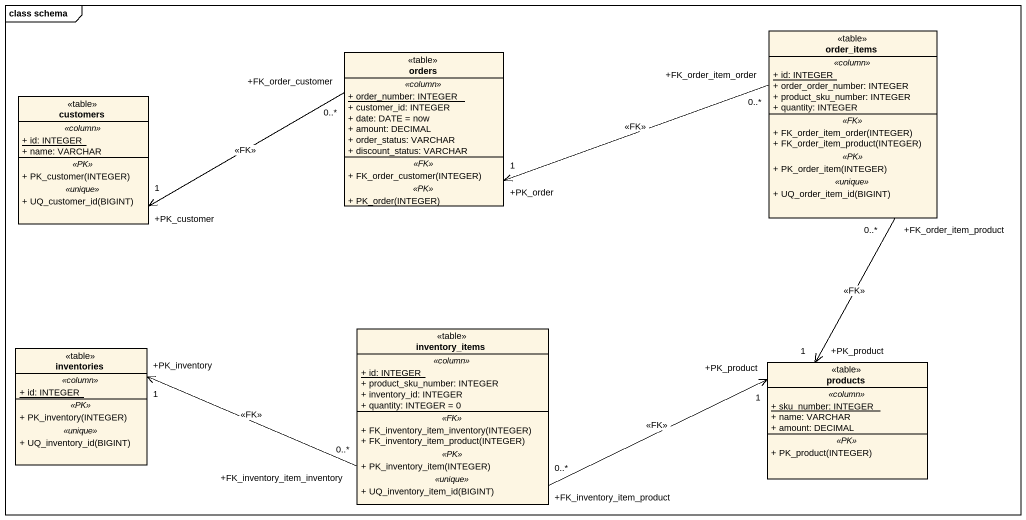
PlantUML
@startuml
mainframe class schema
hide circle
hide empty members
skinparam classAttributeIconSize 0
class order_items <<table>> {
  .. <<column>> ..
  {static} + id: INTEGER
  + order_order_number: INTEGER
  + product_sku_number: INTEGER
  + quantity: INTEGER
  .. <<FK>> ..
  + FK_order_item_order(INTEGER)
  + FK_order_item_product(INTEGER)
  .. <<PK>> ..
  + PK_order_item(INTEGER)
  .. <<unique>> ..
  + UQ_order_item_id(BIGINT)
}
class orders <<table>> {
  .. <<column>> ..
  {static} + order_number: INTEGER
  + customer_id: INTEGER
  + date: DATE = now
  + amount: DECIMAL
  + order_status: VARCHAR
  + discount_status: VARCHAR
  .. <<FK>> ..
  + FK_order_customer(INTEGER)
  .. <<PK>> ..
  + PK_order(INTEGER)
}
class customers <<table>> {
  .. <<column>> ..
  {static} + id: INTEGER
  + name: VARCHAR
  .. <<PK>> ..
  + PK_customer(INTEGER)
  .. <<unique>> ..
  + UQ_customer_id(BIGINT)
}
class inventories <<table>> {
  .. <<column>> ..
  {static} + id: INTEGER
  .. <<PK>> ..
  + PK_inventory(INTEGER)
  .. <<unique>> ..
  + UQ_inventory_id(BIGINT)
}
class inventory_items <<table>> {
  .. <<column>> ..
  {static} + id: INTEGER
  + product_sku_number: INTEGER
  + inventory_id: INTEGER
  + quantity: INTEGER = 0
  .. <<FK>> ..
  + FK_inventory_item_inventory(INTEGER)
  + FK_inventory_item_product(INTEGER)
  .. <<PK>> ..
  + PK_inventory_item(INTEGER)
  .. <<unique>> ..
  + UQ_inventory_item_id(BIGINT)
}
class products <<table>> {
  .. <<column>> ..
  {static} + sku_number: INTEGER
  + name: VARCHAR
  + amount: DECIMAL
  .. <<PK>> ..
  + PK_product(INTEGER)
}
order_items "+FK_order_item_order\n0..*" -left-> "+PK_order\n1" orders : <<FK>>
order_items "+FK_order_item_product\n0..*" --> "+PK_product\n1" products : <<FK>>
orders "+FK_order_customer\n0..*" -left-> "+PK_customer\n1" customers : <<FK>>
inventory_items "+FK_inventory_item_inventory\n0..*" -left-> "+PK_inventory\n1" inventories : <<FK>>
inventory_items "+FK_inventory_item_product\n0..*" -right-> "+PK_product\n1" products : <<FK>>
@enduml
